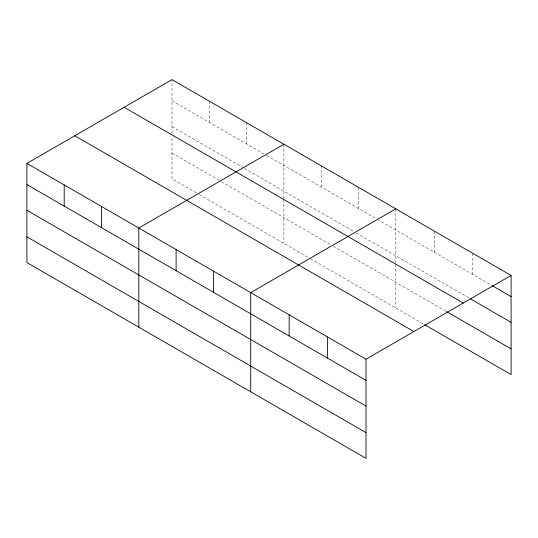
<?xml version="1.0" encoding="UTF-8"?>
<svg xmlns="http://www.w3.org/2000/svg" width="538" height="538" viewBox="0 0 538 538"><rect width="100%" height="100%" fill="white"/><g stroke="black" fill="none" stroke-linecap="round" stroke-linejoin="round"><path stroke-width="0.4" stroke-dasharray="2.69 2.02" d="M171.985 133.182L171.985 79.637M171.985 100.808L263.808 153.821M266.68 155.475L376.432 218.845M377.151 219.255L491.524 285.288M171.985 126.551L243.721 167.964M244.44 168.381L353.479 231.333M356.344 232.988L469.768 298.469M171.985 153.074L220.768 181.232M221.481 181.649L330.52 244.602M333.392 246.256L445.834 311.179M196.377 192.893L171.985 178.811L171.985 136.497M199.248 194.554L309.72 258.334M310.433 258.744L423.359 323.943M472.667 253.23L472.667 274.4M434.233 231.044L434.233 252.214M395.8 208.852L395.8 263.23M395.8 264.057L395.8 308.032M358.496 187.318L358.496 208.488M321.199 165.785L321.199 186.955M283.896 144.245L283.896 198.616M283.896 199.443L283.896 243.425M246.592 122.711L246.592 143.881M209.289 101.171L209.289 122.341"/><path stroke-width="0.81" d="M366.015 406.096L366.015 359.189L26.9 163.404L26.9 262.578L366.015 458.363L366.015 406.096L26.9 210.311M424.805 324.777L511.1 374.596L511.1 275.422L171.985 79.637L26.9 163.404M283.896 144.245L138.811 228.011L138.811 327.185M395.8 208.852L250.715 292.618L250.715 391.798M366.015 359.189L511.1 275.422M492.243 285.705L511.1 296.593M470.494 298.886L511.1 322.336M124.11 107.277L463.225 303.062M446.56 311.596L511.1 348.859M74.775 135.758L413.89 331.543M26.9 184.568L366.015 380.359M26.9 236.834L366.015 432.619M327.581 336.996L327.581 358.167M289.148 314.811L289.148 335.981M213.411 271.085L213.411 292.255M176.108 249.545L176.108 270.715M101.507 206.471L101.507 227.641M64.204 184.938L64.204 206.108"/></g></svg>
